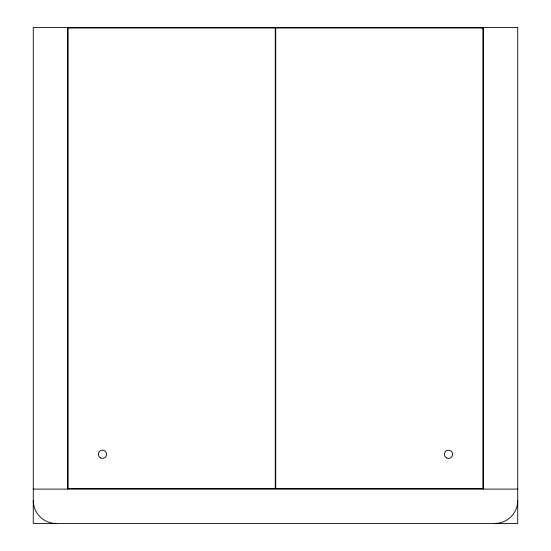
<?xml version="1.0" encoding="UTF-8"?>
<svg xmlns="http://www.w3.org/2000/svg" width="551" height="551" viewBox="0 0 551 551"><rect width="100%" height="100%" fill="white"/><g stroke="black" fill="none" stroke-linecap="round" stroke-linejoin="round"><path stroke-width="0.83" d="M33.274 489.095L517.726 489.095M483.365 27.55L483.365 489.095M67.635 27.55L67.635 489.095M517.726 500.542A22.908 22.908 0 0 1 494.819 523.45M56.181 523.45A22.908 22.908 0 0 1 33.274 500.542M517.726 27.55L33.274 27.55L33.274 523.45L517.726 523.45L517.726 27.55M275.273 28.011L68.09 28.011L68.09 488.634L275.273 488.634L275.273 28.011M482.91 28.011L275.727 28.011L275.727 488.634L482.91 488.634L482.91 28.011M100.385 457.853A4.126 4.126 0 0 0 106.577 454.279A4.126 4.126 0 0 0 100.385 450.704A4.126 4.126 0 0 0 100.385 457.853M446.489 457.853A4.126 4.126 0 0 0 452.674 454.279A4.126 4.126 0 0 0 446.489 450.704A4.126 4.126 0 0 0 446.489 457.853"/></g></svg>
